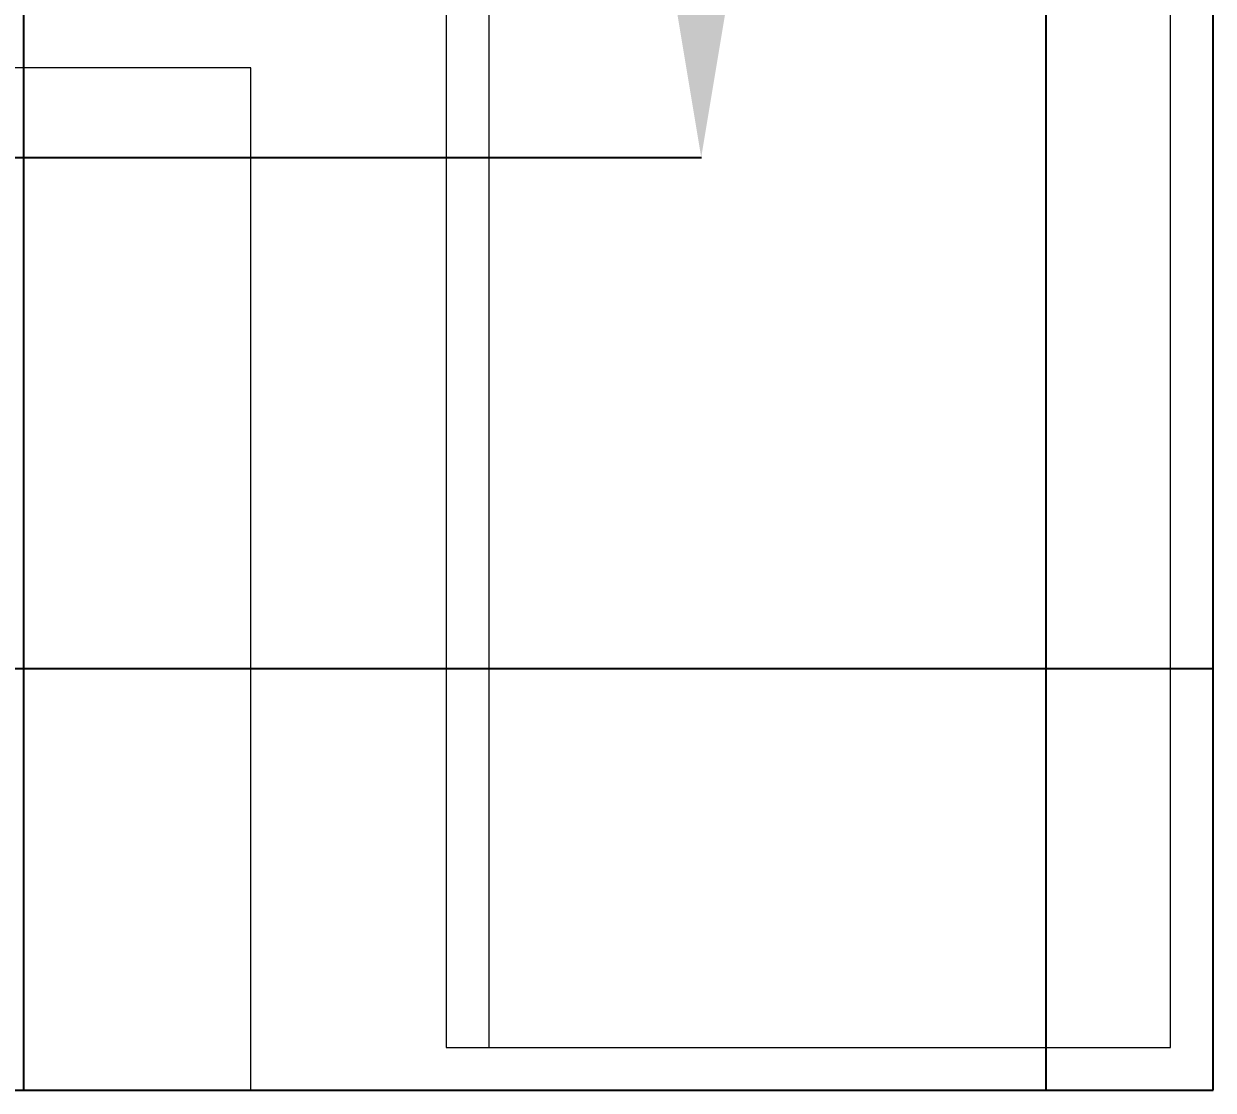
# Model space of a CAD drawing. Header units: inches. Extents: x -12418 to 57169, y -29325 to 19878.
# Drawn here: x 8400 to 9098, y -6247 to -5622 of the extents above; entities that cross this region are included whole.
import ezdxf

# ---------------------------------------------------------------- set-up
doc = ezdxf.new("R2010")
doc.units = ezdxf.units.IN
doc.header["$LTSCALE"] = 25
doc.header["$MEASUREMENT"] = 0
doc.header["$PDMODE"] = 3
doc.layers.get('0').update_dxf_attribs({"color": 8})
doc.layers.get('Defpoints').update_dxf_attribs({"color": 8})
doc.layers.add('00-Ground Floor$0$False Ceiling', color=251, linetype='Continuous')
for name, color, linetype, lineweight in [('00-Ground Floor$0$LOADING', 253, 'Continuous', 5), ('00-Ground Floor$0$NEW Wall', 166, 'Continuous', 5), ('00-Ground Floor$0$Walls', 251, 'Continuous', 5), ('E-DIM', 6, 'Continuous', 18)]:
    doc.layers.add(name, color=color, linetype=linetype, lineweight=lineweight)
doc.styles.get("Standard").update_dxf_attribs({"font": 'arial.ttf'})
doc.dimstyles.get("Standard").update_dxf_attribs({"dimtxt": 150, "dimasz": 150, "dimexe": 0.18, "dimexo": 0.0625, "dimgap": 1, "dimtad": 1, "dimdec": 0, "dimlfac": 0.1, "dimzin": 0, "dimdsep": 46, "dimtxsty": 'Standard', "dimcen": 0.09, "dimclrd": 256, "dimclrt": 7, "dimadec": 0, "dimazin": 0, "dimtfac": 1, "dimtdec": 0, "dimtofl": 0, "dimtmove": 0, "dimatfit": 3, "dimfxl": 1, "dimtolj": 1, "dimtzin": 0, "dimarcsym": 0})

# ---------------------------------------------------------------- blocks, each defined once
blk = doc.blocks.new('*X869')
at = {"color": 0}
for p, q in [((5, 3), (5, 3)), ((5, 3), (5, 3)), ((5, 3), (5, 3)), ((5, 3), (5, 3)), ((5, 3), (5, 3)), ((5, 3), (5, 3)), ((5, 3), (5, 3)), ((5, 3), (5, 3)), ((5, 3), (5, 3)), ((5, 3), (5, 3)), ((5, 3), (5, 3)), ((5, 3), (5, 3)), ((5, 3), (5, 3)), ((5, 3), (5, 3)), ((5, 3), (5, 3)), ((5, 3), (5, 3)), ((5, 3), (5, 3)), ((5, 3), (5, 3)), ((5, 3), (5, 3)), ((5, 3), (5, 3)), ((5, 3), (5, 3)), ((5, 3), (5, 3)), ((5, 3), (5, 3)), ((5, 3), (5, 3)), ((5, 3), (5, 3)), ((5, 3), (5, 3)), ((5, 3), (5, 3)), ((5, 3), (5, 3)), ((5, 3), (5, 3)), ((5, 3), (5, 3)), ((5, 3), (5, 3)), ((5, 3), (5, 3)), ((5, 3), (5, 3)), ((5, 3), (5, 3)), ((5, 3), (5, 3)), ((5, 3), (5, 3)), ((5, 3), (5, 3)), ((5, 3), (5, 3)), ((5, 3), (5, 3)), ((5, 3), (5, 3)), ((5, 3), (5, 3)), ((5, 3), (5, 3)), ((5, 3), (5, 3)), ((5, 3), (5, 3)), ((5, 3), (5, 3)), ((5, 3), (5, 3)), ((5, 3), (5, 3)), ((5, 3), (5, 3)), ((5, 3), (5, 3)), ((5, 3), (5, 3)), ((5, 3), (5, 3)), ((5, 3), (5, 3)), ((5, 3), (5, 3)), ((5, 3), (5, 3)), ((5, 3), (5, 3)), ((5, 3), (5, 3)), ((5, 3), (5, 3)), ((5, 3), (5, 3)), ((5, 3), (5, 3)), ((5, 3), (5, 3)), ((5, 3), (5, 3)), ((5, 3), (5, 3)), ((5, 3), (5, 3)), ((5, 3), (5, 3)), ((5, 3), (5, 3)), ((5, 3), (5, 3)), ((6, 3), (5, 3)), ((5, 3), (5, 3)), ((6, 3), (5, 3)), ((5, 3), (5, 3)), ((6, 3), (5, 3)), ((5, 3), (5, 3)), ((6, 3), (5, 3)), ((5, 3), (5, 3)), ((5, 3), (5, 3)), ((5, 3), (5, 3)), ((5, 3), (5, 3)), ((5, 3), (5, 3)), ((5, 3), (5, 3)), ((5, 3), (5, 3)), ((5, 3), (5, 3)), ((5, 3), (5, 3)), ((5, 3), (5, 3)), ((5, 3), (5, 3)), ((5, 3), (5, 3)), ((5, 3), (5, 3)), ((5, 3), (5, 3)), ((5, 3), (5, 3)), ((5, 3), (5, 3)), ((5, 3), (5, 3)), ((5, 3), (5, 3)), ((5, 3), (5, 3)), ((5, 3), (5, 3)), ((5, 3), (5, 3)), ((5, 3), (5, 3)), ((5, 3), (5, 3)), ((6, 3), (6, 3)), ((6, 3), (6, 3)), ((6, 3), (6, 3)), ((6, 3), (6, 3)), ((6, 3), (6, 3)), ((6, 3), (6, 3)), ((6, 3), (6, 3)), ((6, 3), (6, 3)), ((6, 3), (6, 3)), ((6, 3), (6, 3)), ((6, 3), (6, 3)), ((6, 3), (6, 3)), ((6, 3), (6, 3)), ((6, 3), (6, 3)), ((6, 3), (6, 3)), ((6, 3), (6, 3)), ((6, 3), (6, 3)), ((6, 3), (6, 3)), ((6, 3), (6, 3)), ((6, 3), (6, 3)), ((6, 3), (6, 3)), ((6, 3), (6, 3)), ((6, 3), (6, 3)), ((6, 3), (6, 3)), ((6, 3), (6, 3)), ((6, 3), (6, 3)), ((6, 3), (6, 3)), ((6, 3), (6, 3)), ((6, 3), (6, 3)), ((6, 3), (6, 3)), ((6, 3), (6, 3)), ((6, 3), (6, 3)), ((6, 3), (6, 3)), ((6, 3), (6, 3)), ((6, 3), (6, 3)), ((6, 3), (6, 3)), ((6, 3), (6, 3)), ((6, 3), (6, 3)), ((6, 3), (6, 3)), ((6, 3), (6, 3)), ((6, 3), (6, 3)), ((6, 3), (6, 3)), ((6, 3), (6, 3)), ((6, 3), (6, 3)), ((6, 3), (6, 3)), ((6, 3), (6, 3)), ((6, 3), (6, 3)), ((6, 3), (6, 3)), ((6, 3), (6, 3)), ((6, 3), (6, 3)), ((6, 3), (6, 3)), ((6, 3), (6, 3)), ((6, 3), (6, 3)), ((6, 3), (6, 3)), ((6, 3), (6, 3)), ((6, 3), (6, 3)), ((6, 3), (6, 3)), ((6, 3), (6, 3)), ((6, 3), (6, 3)), ((6, 3), (6, 3)), ((6, 3), (6, 3)), ((6, 3), (6, 3)), ((6, 3), (6, 3)), ((6, 3), (6, 3)), ((6, 3), (6, 3)), ((6, 3), (6, 3)), ((6, 3), (6, 3)), ((6, 3), (6, 3)), ((6, 3), (6, 3)), ((6, 3), (6, 3)), ((6, 3), (6, 3)), ((6, 3), (6, 3)), ((6, 3), (6, 3)), ((6, 3), (6, 3)), ((6, 3), (6, 3)), ((6, 3), (6, 3)), ((6, 3), (6, 3)), ((6, 3), (6, 3)), ((6, 3), (6, 3)), ((6, 3), (6, 3)), ((6, 3), (6, 3)), ((6, 3), (6, 3)), ((6, 3), (6, 3)), ((6, 3), (6, 3)), ((6, 3), (6, 3)), ((6, 3), (6, 3)), ((6, 3), (6, 3)), ((6, 3), (6, 3)), ((6, 3), (6, 3)), ((6, 3), (6, 3)), ((6, 3), (6, 3)), ((6, 3), (6, 3)), ((6, 3), (6, 3)), ((6, 3), (6, 3)), ((6, 3), (6, 3)), ((6, 3), (6, 3)), ((6, 3), (6, 3)), ((6, 3), (6, 3)), ((6, 3), (6, 3)), ((6, 3), (6, 3)), ((6, 3), (6, 3)), ((6, 3), (6, 3)), ((6, 3), (6, 3)), ((6, 3), (6, 3)), ((6, 3), (6, 3)), ((6, 3), (6, 3)), ((6, 3), (6, 3)), ((6, 3), (6, 3)), ((6, 3), (6, 3)), ((6, 3), (6, 3)), ((6, 3), (6, 3)), ((6, 3), (6, 3)), ((6, 3), (6, 3)), ((6, 3), (6, 3)), ((6, 3), (6, 3)), ((6, 3), (6, 3)), ((6, 3), (6, 3)), ((6, 3), (6, 3)), ((6, 3), (6, 3)), ((6, 3), (6, 3)), ((6, 3), (6, 3)), ((6, 3), (6, 3)), ((6, 3), (6, 3)), ((6, 3), (6, 3)), ((6, 3), (6, 3)), ((6, 3), (6, 3)), ((6, 3), (6, 3)), ((6, 3), (6, 3)), ((6, 3), (6, 3)), ((6, 3), (6, 3)), ((6, 3), (6, 3)), ((6, 3), (6, 3)), ((6, 3), (6, 3)), ((6, 3), (6, 3)), ((6, 3), (6, 3)), ((6, 3), (6, 3)), ((6, 3), (6, 3)), ((6, 3), (6, 3)), ((6, 3), (6, 3)), ((6, 3), (6, 3)), ((6, 3), (6, 3)), ((6, 3), (6, 3)), ((6, 3), (6, 3)), ((6, 3), (6, 3)), ((6, 3), (6, 3)), ((6, 3), (6, 3)), ((6, 3), (6, 3)), ((6, 3), (6, 3)), ((6, 3), (6, 3)), ((6, 3), (6, 3)), ((6, 3), (6, 3)), ((6, 3), (6, 3)), ((6, 3), (6, 3)), ((6, 3), (6, 3)), ((6, 3), (6, 3)), ((6, 3), (6, 3)), ((6, 3), (6, 3)), ((6, 3), (6, 3)), ((6, 3), (6, 3)), ((6, 3), (6, 3)), ((6, 3), (6, 3)), ((6, 3), (6, 3)), ((6, 3), (6, 3)), ((6, 3), (6, 3)), ((6, 3), (6, 3)), ((6, 3), (6, 3)), ((6, 3), (6, 3)), ((6, 3), (6, 3)), ((6, 3), (6, 3)), ((6, 3), (6, 3)), ((6, 3), (6, 3)), ((6, 3), (6, 3)), ((6, 3), (6, 3)), ((6, 3), (6, 3)), ((6, 3), (6, 3)), ((6, 3), (6, 3)), ((6, 3), (6, 3)), ((6, 3), (6, 3)), ((6, 3), (6, 3)), ((6, 3), (6, 3)), ((6, 3), (6, 3)), ((6, 3), (6, 3)), ((6, 3), (6, 3)), ((6, 3), (6, 3)), ((6, 3), (6, 3)), ((6, 3), (6, 3)), ((6, 3), (6, 3)), ((6, 3), (6, 3)), ((6, 3), (6, 3)), ((6, 3), (6, 3)), ((6, 3), (6, 3)), ((6, 3), (6, 3)), ((6, 3), (6, 3)), ((6, 3), (6, 3)), ((6, 3), (6, 3)), ((6, 3), (6, 3)), ((6, 3), (6, 3)), ((6, 3), (6, 3)), ((6, 3), (6, 3)), ((6, 3), (6, 3)), ((6, 3), (6, 3)), ((6, 3), (6, 3)), ((6, 3), (6, 3)), ((6, 3), (6, 3)), ((6, 3), (5, 3)), ((6, 3), (5, 3)), ((6, 3), (5, 3)), ((6, 3), (5, 3)), ((6, 3), (5, 3)), ((6, 3), (6, 3)), ((6, 3), (6, 3)), ((6, 3), (6, 3)), ((6, 3), (6, 3)), ((6, 3), (6, 3)), ((6, 3), (6, 3)), ((6, 3), (6, 3)), ((6, 3), (6, 3)), ((6, 3), (6, 3)), ((6, 3), (6, 3)), ((6, 3), (6, 3)), ((6, 3), (6, 3)), ((6, 3), (6, 3)), ((6, 3), (6, 3)), ((6, 3), (6, 3)), ((6, 3), (6, 3)), ((6, 3), (6, 3)), ((6, 3), (6, 3)), ((6, 3), (6, 3)), ((6, 3), (6, 3)), ((6, 3), (6, 3)), ((6, 3), (6, 3)), ((6, 3), (6, 3)), ((6, 3), (6, 3)), ((6, 3), (6, 3)), ((6, 3), (6, 3)), ((6, 3), (6, 3)), ((6, 3), (6, 3)), ((6, 3), (6, 3)), ((6, 3), (6, 3)), ((6, 3), (6, 3)), ((6, 3), (6, 3)), ((6, 3), (6, 3)), ((6, 3), (6, 3)), ((6, 3), (6, 3)), ((6, 3), (6, 3)), ((6, 3), (6, 3)), ((6, 3), (6, 3)), ((6, 3), (6, 3)), ((6, 3), (6, 3)), ((6, 3), (6, 3)), ((6, 3), (6, 3)), ((6, 3), (6, 3)), ((6, 3), (6, 3)), ((6, 3), (6, 3)), ((6, 3), (6, 3)), ((6, 3), (6, 3)), ((6, 3), (6, 3)), ((6, 3), (6, 3)), ((6, 3), (6, 3)), ((6, 3), (6, 3)), ((6, 3), (6, 3)), ((6, 3), (6, 3)), ((6, 3), (6, 3)), ((6, 3), (6, 3)), ((6, 3), (6, 3)), ((6, 3), (6, 3)), ((6, 3), (6, 3)), ((6, 3), (6, 3)), ((6, 3), (6, 3)), ((6, 3), (6, 3)), ((6, 3), (6, 3)), ((6, 3), (6, 3)), ((6, 3), (6, 3)), ((6, 3), (6, 3)), ((6, 3), (6, 3)), ((6, 3), (6, 3)), ((6, 3), (6, 3)), ((6, 3), (6, 3)), ((6, 3), (6, 3)), ((6, 3), (6, 3)), ((6, 3), (6, 3)), ((6, 3), (6, 3)), ((6, 3), (6, 3)), ((6, 3), (6, 3)), ((6, 3), (6, 3)), ((6, 3), (6, 3)), ((6, 3), (6, 3)), ((6, 3), (6, 3)), ((6, 3), (6, 3)), ((6, 3), (6, 3)), ((6, 3), (6, 3)), ((6, 3), (6, 3)), ((6, 3), (6, 3)), ((6, 3), (6, 3)), ((6, 3), (6, 3)), ((6, 3), (6, 3)), ((6, 3), (6, 3)), ((6, 3), (6, 3)), ((6, 3), (6, 3)), ((6, 3), (6, 3)), ((6, 3), (6, 3)), ((6, 3), (6, 3)), ((6, 3), (6, 3)), ((6, 3), (6, 3)), ((6, 3), (6, 3)), ((6, 3), (6, 3)), ((6, 3), (6, 3)), ((6, 3), (6, 3)), ((6, 3), (6, 3)), ((6, 3), (6, 3)), ((6, 3), (6, 3)), ((6, 3), (6, 3)), ((6, 3), (6, 3)), ((6, 3), (6, 3)), ((6, 3), (6, 3)), ((6, 3), (6, 3)), ((6, 3), (6, 3)), ((6, 3), (6, 3)), ((6, 3), (6, 3)), ((6, 3), (6, 3)), ((6, 3), (6, 3)), ((6, 3), (6, 3)), ((6, 3), (6, 3)), ((6, 3), (6, 3)), ((6, 3), (6, 3)), ((6, 3), (6, 3)), ((6, 3), (6, 3)), ((6, 3), (6, 3)), ((6, 3), (6, 3)), ((6, 3), (6, 3)), ((6, 3), (6, 3)), ((6, 3), (6, 3)), ((6, 3), (6, 3)), ((6, 3), (6, 3)), ((6, 3), (6, 3)), ((6, 3), (6, 3)), ((6, 3), (6, 3)), ((6, 3), (6, 3)), ((6, 3), (6, 3)), ((6, 3), (6, 3)), ((6, 3), (6, 3)), ((6, 3), (6, 3)), ((6, 3), (6, 3)), ((6, 3), (6, 3)), ((6, 3), (6, 3)), ((6, 3), (6, 3)), ((6, 3), (6, 3)), ((6, 3), (6, 3)), ((6, 3), (6, 3)), ((6, 3), (6, 3)), ((6, 3), (6, 3)), ((6, 3), (6, 3)), ((6, 3), (6, 3)), ((6, 3), (6, 3)), ((6, 3), (6, 3)), ((6, 3), (6, 3)), ((6, 3), (6, 3)), ((6, 3), (6, 3)), ((6, 3), (6, 3)), ((6, 3), (6, 3)), ((6, 3), (6, 3)), ((6, 3), (6, 3)), ((6, 3), (6, 3)), ((6, 3), (6, 3)), ((6, 3), (6, 3)), ((6, 3), (6, 3)), ((6, 3), (6, 3)), ((6, 3), (6, 3)), ((6, 3), (6, 3)), ((6, 3), (6, 3)), ((6, 3), (6, 3)), ((6, 3), (6, 3)), ((6, 3), (6, 3)), ((6, 3), (6, 3)), ((6, 3), (6, 3)), ((6, 3), (6, 3)), ((6, 3), (6, 3)), ((6, 3), (6, 3)), ((6, 3), (6, 3)), ((6, 3), (6, 3)), ((6, 3), (6, 3)), ((6, 3), (6, 3)), ((6, 3), (6, 3)), ((6, 3), (6, 3)), ((6, 3), (6, 3)), ((6, 3), (6, 3)), ((6, 3), (6, 3)), ((6, 3), (6, 3)), ((6, 3), (6, 3)), ((6, 3), (6, 3)), ((6, 3), (6, 3)), ((6, 3), (6, 3)), ((6, 3), (6, 3)), ((6, 3), (6, 3)), ((6, 3), (6, 3)), ((6, 3), (6, 3)), ((6, 3), (6, 3)), ((6, 3), (6, 3)), ((6, 3), (6, 3)), ((6, 3), (6, 3)), ((6, 3), (6, 3)), ((6, 3), (6, 3)), ((6, 3), (6, 3)), ((6, 3), (6, 3)), ((6, 3), (6, 3)), ((6, 3), (6, 3)), ((6, 3), (6, 3)), ((6, 3), (6, 3)), ((6, 3), (6, 3)), ((6, 3), (6, 3)), ((6, 3), (6, 3)), ((6, 3), (6, 3)), ((6, 3), (6, 3)), ((6, 3), (6, 3)), ((6, 3), (6, 3)), ((6, 3), (6, 3)), ((6, 3), (6, 3)), ((6, 3), (6, 3)), ((6, 3), (6, 3)), ((6, 3), (6, 3)), ((6, 3), (6, 3)), ((6, 3), (6, 3)), ((6, 3), (6, 3)), ((6, 3), (6, 3)), ((6, 3), (6, 3)), ((6, 3), (6, 3)), ((6, 3), (6, 3)), ((6, 3), (6, 3)), ((6, 3), (6, 3)), ((6, 3), (6, 3)), ((6, 3), (6, 3)), ((6, 3), (6, 3)), ((6, 3), (6, 3)), ((6, 3), (6, 3)), ((6, 3), (6, 3)), ((6, 3), (6, 3)), ((6, 3), (6, 3)), ((6, 3), (6, 3)), ((6, 3), (6, 3)), ((6, 3), (6, 3)), ((6, 3), (6, 3)), ((6, 3), (6, 3)), ((6, 3), (6, 3)), ((6, 3), (6, 3)), ((6, 3), (6, 3)), ((6, 3), (6, 3)), ((6, 3), (6, 3)), ((6, 3), (6, 3)), ((6, 3), (6, 3)), ((6, 3), (6, 3)), ((6, 3), (6, 3)), ((6, 3), (6, 3)), ((6, 3), (6, 3)), ((6, 3), (6, 3)), ((6, 3), (6, 3)), ((6, 3), (6, 3)), ((6, 3), (6, 3)), ((6, 3), (6, 3)), ((6, 3), (6, 3)), ((6, 3), (6, 3)), ((6, 3), (6, 3)), ((6, 3), (6, 3)), ((6, 3), (6, 3)), ((6, 3), (6, 3)), ((6, 3), (6, 3)), ((6, 3), (6, 3)), ((6, 3), (6, 3)), ((6, 3), (6, 3)), ((6, 3), (6, 3)), ((6, 3), (6, 3)), ((6, 3), (6, 3)), ((6, 3), (6, 3)), ((6, 3), (6, 3)), ((6, 3), (6, 3)), ((6, 3), (6, 3)), ((6, 3), (6, 3)), ((6, 3), (6, 3)), ((6, 3), (6, 3)), ((6, 3), (6, 3)), ((6, 3), (6, 3)), ((6, 3), (6, 3)), ((6, 3), (6, 3)), ((6, 3), (6, 3)), ((6, 3), (6, 3)), ((6, 3), (6, 3)), ((6, 3), (6, 3)), ((6, 3), (6, 3)), ((6, 3), (6, 3)), ((6, 3), (6, 3)), ((6, 3), (6, 3)), ((6, 3), (6, 3)), ((6, 3), (6, 3)), ((6, 3), (6, 3)), ((6, 3), (6, 3)), ((6, 3), (6, 3)), ((6, 3), (6, 3)), ((6, 3), (6, 3)), ((6, 3), (6, 3)), ((6, 3), (6, 3)), ((6, 3), (6, 3)), ((6, 3), (6, 3)), ((6, 3), (6, 3)), ((6, 3), (6, 3)), ((6, 3), (6, 3)), ((6, 3), (6, 3)), ((6, 3), (6, 3)), ((6, 3), (6, 3)), ((6, 3), (6, 3)), ((6, 3), (6, 3)), ((6, 3), (6, 3)), ((6, 3), (6, 3)), ((6, 3), (6, 3)), ((6, 3), (6, 3)), ((6, 3), (6, 3)), ((6, 3), (6, 3)), ((6, 3), (6, 3)), ((6, 3), (6, 3)), ((6, 3), (6, 3)), ((6, 3), (6, 3)), ((6, 3), (6, 3)), ((6, 3), (6, 3)), ((6, 3), (6, 3)), ((6, 3), (6, 3)), ((6, 3), (6, 3)), ((6, 3), (6, 3)), ((6, 3), (6, 3))]:
    blk.add_line(p, q, dxfattribs=at)
blk = doc.blocks.new('*X870')
at = {"color": 0}
for p, q in [((13, 1), (13, 1)), ((13, 1), (13, 1)), ((13, 1), (13, 1)), ((13, 1), (13, 1)), ((13, 1), (13, 1)), ((13, 1), (13, 1)), ((13, 1), (13, 1)), ((13, 1), (13, 1)), ((13, 1), (13, 1)), ((13, 1), (13, 1)), ((13, 1), (13, 1)), ((13, 1), (13, 1)), ((13, 1), (13, 1)), ((13, 1), (13, 1)), ((13, 1), (13, 1)), ((13, 1), (14, 1)), ((13, 1), (14, 1)), ((13, 1), (14, 1)), ((13, 1), (13, 1)), ((13, 1), (13, 1)), ((13, 1), (13, 1)), ((13, 1), (13, 1)), ((13, 1), (13, 1)), ((13, 1), (13, 1)), ((13, 1), (13, 1)), ((13, 1), (13, 1)), ((13, 1), (13, 1)), ((13, 1), (13, 1)), ((13, 1), (13, 1)), ((13, 1), (13, 1)), ((13, 1), (13, 1)), ((13, 1), (13, 1)), ((13, 1), (13, 1)), ((13, 1), (13, 1)), ((13, 1), (13, 1)), ((13, 1), (13, 1)), ((13, 1), (13, 1)), ((13, 1), (13, 1)), ((13, 1), (13, 1)), ((13, 1), (13, 1)), ((13, 1), (13, 1)), ((13, 1), (13, 1)), ((13, 1), (13, 1)), ((13, 1), (13, 1)), ((13, 1), (13, 1)), ((13, 1), (13, 1)), ((13, 1), (13, 1)), ((13, 1), (13, 1)), ((13, 1), (13, 1)), ((13, 1), (13, 1)), ((13, 1), (13, 1)), ((13, 1), (13, 1)), ((13, 1), (13, 1)), ((13, 1), (13, 1)), ((13, 1), (13, 1)), ((13, 1), (13, 1)), ((13, 1), (13, 1)), ((13, 1), (13, 1)), ((13, 1), (13, 1)), ((13, 1), (13, 1)), ((13, 1), (13, 1)), ((13, 1), (13, 1)), ((13, 1), (13, 1)), ((13, 1), (13, 1)), ((13, 1), (13, 1)), ((13, 1), (13, 1)), ((13, 1), (13, 1)), ((13, 1), (13, 1)), ((13, 1), (13, 1)), ((13, 1), (13, 1)), ((13, 1), (13, 1)), ((13, 1), (13, 1)), ((13, 1), (13, 1)), ((13, 1), (13, 1)), ((13, 1), (13, 1)), ((13, 1), (13, 1)), ((13, 1), (13, 1)), ((13, 1), (13, 1)), ((13, 1), (13, 1)), ((13, 1), (13, 1)), ((13, 1), (13, 1)), ((13, 1), (13, 1)), ((13, 1), (13, 1)), ((13, 1), (13, 1)), ((13, 1), (13, 1)), ((13, 1), (13, 1)), ((13, 1), (13, 1)), ((13, 1), (13, 1)), ((13, 1), (13, 1)), ((13, 1), (13, 1)), ((13, 1), (13, 1)), ((13, 1), (13, 1)), ((13, 1), (13, 1)), ((13, 1), (13, 1)), ((13, 1), (13, 1)), ((13, 1), (13, 1)), ((13, 1), (13, 1)), ((13, 1), (13, 1)), ((13, 1), (13, 1)), ((13, 1), (13, 1)), ((13, 1), (13, 1)), ((13, 1), (13, 1)), ((13, 1), (13, 1)), ((13, 1), (13, 1)), ((13, 1), (13, 1)), ((13, 1), (13, 1)), ((13, 1), (13, 1)), ((13, 1), (13, 1)), ((13, 1), (13, 1)), ((13, 1), (13, 1)), ((13, 1), (13, 1)), ((13, 1), (13, 1)), ((13, 1), (13, 1)), ((13, 1), (13, 1)), ((13, 1), (13, 1)), ((13, 1), (13, 1)), ((13, 1), (13, 1)), ((13, 1), (13, 1)), ((13, 1), (13, 1)), ((13, 1), (13, 1)), ((13, 1), (13, 1)), ((13, 1), (13, 1)), ((13, 1), (13, 1)), ((13, 1), (14, 1)), ((13, 0), (13, 0)), ((13, 0), (13, 0)), ((13, 0), (13, 0)), ((13, 0), (13, 0)), ((13, 0), (13, 0)), ((13, 0), (13, 0)), ((13, 0), (13, 0)), ((13, 0), (13, 0)), ((13, 0), (13, 0)), ((13, 0), (13, 0)), ((13, 0), (13, 0)), ((13, 0), (13, 0)), ((13, 0), (13, 0)), ((13, 0), (13, 0)), ((13, 0), (13, 0)), ((13, 0), (13, 0)), ((13, 0), (13, 0)), ((13, 0), (13, 0)), ((13, 0), (13, 0)), ((13, 0), (13, 0)), ((13, 0), (13, 0)), ((13, 0), (13, 0)), ((13, 0), (13, 0)), ((13, 0), (13, 0)), ((13, 0), (13, 0)), ((13, 0), (13, 0)), ((13, 0), (13, 0)), ((13, 0), (13, 0)), ((13, 0), (13, 0)), ((13, 0), (13, 0)), ((13, 0), (13, 0)), ((13, 0), (13, 0)), ((13, 0), (13, 0)), ((13, 0), (13, 0)), ((13, 0), (13, 0)), ((13, 0), (13, 0)), ((13, 0), (13, 0)), ((13, 0), (13, 0)), ((13, 0), (13, 0)), ((13, 0), (13, 0)), ((13, 0), (13, 0)), ((13, 0), (13, 0)), ((13, 0), (13, 0)), ((13, 0), (13, 0)), ((13, 0), (13, 0)), ((13, 0), (13, 0)), ((13, 0), (13, 0)), ((13, 0), (13, 0)), ((13, 0), (14, 0)), ((13, 0), (14, 0)), ((13, 0), (13, 0)), ((13, 0), (14, 0)), ((14, 1), (14, 1)), ((14, 1), (14, 1)), ((14, 1), (14, 1)), ((14, 1), (14, 1)), ((14, 1), (14, 1)), ((14, 1), (14, 1)), ((14, 1), (14, 1)), ((14, 1), (14, 1)), ((14, 1), (14, 1)), ((14, 1), (14, 1)), ((14, 1), (14, 1)), ((14, 1), (14, 1)), ((14, 1), (14, 1)), ((14, 1), (14, 1)), ((14, 1), (14, 1)), ((14, 1), (14, 1)), ((14, 1), (14, 1)), ((14, 1), (14, 1)), ((14, 1), (14, 1)), ((14, 1), (14, 1)), ((14, 1), (14, 1)), ((14, 1), (14, 1)), ((14, 1), (14, 1)), ((14, 1), (14, 1)), ((14, 1), (14, 1)), ((14, 1), (14, 1)), ((14, 1), (14, 1)), ((14, 1), (14, 1)), ((14, 1), (14, 1)), ((14, 1), (14, 1)), ((14, 1), (14, 1)), ((14, 1), (14, 1)), ((14, 1), (14, 1)), ((14, 1), (14, 1)), ((14, 1), (14, 1)), ((14, 1), (14, 1)), ((14, 1), (14, 1)), ((14, 1), (14, 1)), ((14, 1), (14, 1)), ((14, 1), (14, 1)), ((14, 1), (14, 1)), ((14, 1), (14, 1)), ((14, 1), (14, 1)), ((14, 1), (14, 1)), ((14, 1), (14, 1)), ((14, 1), (14, 1)), ((14, 1), (14, 1)), ((14, 1), (14, 1)), ((14, 1), (14, 1)), ((14, 1), (14, 1)), ((14, 1), (14, 1)), ((14, 1), (14, 1)), ((14, 1), (14, 1)), ((14, 1), (14, 1)), ((14, 1), (14, 1)), ((14, 1), (14, 1)), ((14, 1), (14, 1)), ((14, 1), (14, 1)), ((14, 1), (14, 1)), ((14, 1), (14, 1)), ((14, 1), (14, 1)), ((14, 1), (14, 1)), ((14, 1), (14, 1)), ((14, 1), (14, 1)), ((14, 1), (14, 1)), ((14, 1), (14, 1)), ((14, 1), (14, 1)), ((14, 1), (14, 1)), ((14, 1), (14, 1)), ((14, 1), (14, 1)), ((14, 1), (14, 1)), ((14, 1), (14, 1)), ((14, 1), (14, 1)), ((14, 1), (14, 1)), ((14, 1), (14, 1)), ((14, 1), (14, 1)), ((14, 1), (14, 1)), ((14, 1), (14, 1)), ((14, 1), (14, 1)), ((14, 1), (14, 1)), ((14, 1), (14, 1)), ((14, 1), (14, 1)), ((14, 1), (14, 1)), ((14, 1), (14, 1)), ((14, 1), (14, 1)), ((14, 1), (14, 1)), ((14, 1), (14, 1)), ((14, 1), (14, 1)), ((14, 1), (14, 1)), ((14, 1), (14, 1)), ((14, 1), (14, 1)), ((14, 1), (14, 1)), ((14, 1), (14, 1)), ((14, 1), (14, 1)), ((14, 0), (14, 0)), ((14, 0), (14, 0)), ((14, 0), (14, 0)), ((14, 0), (14, 0)), ((14, 0), (14, 0)), ((14, 0), (14, 0)), ((14, 0), (14, 0)), ((14, 0), (14, 0)), ((14, 0), (14, 0)), ((14, 0), (14, 0)), ((14, 0), (14, 0)), ((14, 0), (14, 0)), ((14, 0), (14, 0)), ((14, 0), (14, 0)), ((14, 0), (14, 0)), ((14, 0), (14, 0)), ((14, 0), (14, 0)), ((14, 0), (14, 0)), ((14, 0), (14, 0)), ((14, 0), (14, 0)), ((14, 0), (14, 0)), ((14, 0), (14, 0)), ((14, 0), (14, 0)), ((14, 0), (14, 0)), ((14, 0), (14, 0)), ((14, 0), (14, 0)), ((14, 0), (14, 0)), ((14, 0), (14, 0)), ((14, 0), (14, 0)), ((14, 0), (14, 0)), ((14, 0), (14, 0)), ((14, 0), (14, 0)), ((14, 0), (14, 0)), ((14, 0), (14, 0)), ((14, 0), (14, 0)), ((14, 0), (14, 0)), ((14, 0), (14, 0)), ((14, 0), (14, 0)), ((14, 0), (14, 0)), ((14, 0), (14, 0)), ((14, 0), (14, 0)), ((14, 0), (14, 0)), ((14, 0), (14, 0)), ((14, 0), (14, 0)), ((14, 0), (14, 0)), ((14, 0), (14, 0)), ((14, 0), (14, 0)), ((14, 0), (14, 0)), ((13, 0), (13, 0)), ((13, 0), (14, 0)), ((13, 0), (13, 0)), ((13, 0), (14, 0)), ((13, 0), (13, 0)), ((13, 0), (14, 0)), ((13, 0), (13, 0)), ((13, 0), (13, 0)), ((13, 0), (13, 0)), ((13, 0), (13, 0)), ((13, 0), (14, 0)), ((13, 0), (13, 0)), ((13, 0), (14, 0)), ((13, 0), (13, 0)), ((13, 0), (14, 0)), ((13, 0), (13, 0)), ((13, 0), (14, 0)), ((13, 0), (13, 0)), ((13, 0), (14, 0)), ((13, 0), (13, 0)), ((13, 0), (14, 0)), ((13, 0), (13, 0)), ((13, 0), (14, 0)), ((13, 0), (13, 0)), ((13, 0), (13, 0)), ((13, 0), (13, 0)), ((13, 0), (14, 0)), ((13, 0), (13, 0)), ((13, 0), (14, 0)), ((13, 0), (13, 0)), ((13, 0), (14, 0)), ((13, 0), (13, 0)), ((13, 0), (14, 0)), ((13, 0), (13, 0)), ((13, 0), (13, 0)), ((13, 0), (13, 0)), ((13, 0), (13, 0)), ((13, 0), (13, 0)), ((13, 0), (13, 0)), ((13, 0), (13, 0)), ((13, 0), (13, 0)), ((13, 0), (13, 0)), ((13, 0), (13, 0)), ((13, 0), (13, 0)), ((13, 0), (13, 0)), ((13, 0), (13, 0)), ((13, 0), (13, 0)), ((13, 0), (13, 0)), ((13, 0), (13, 0)), ((13, 0), (13, 0)), ((13, 0), (13, 0)), ((13, 0), (13, 0)), ((13, 0), (13, 0)), ((13, 0), (13, 0)), ((13, 0), (13, 0)), ((13, 0), (13, 0)), ((13, 0), (13, 0)), ((13, 0), (13, 0)), ((13, 0), (13, 0)), ((13, 0), (13, 0)), ((13, 0), (13, 0)), ((13, 0), (13, 0)), ((13, 0), (13, 0)), ((13, 0), (13, 0)), ((13, -1), (13, -1)), ((13, -1), (13, -1)), ((13, -1), (13, -1)), ((13, -1), (13, -1)), ((13, -1), (13, -1)), ((13, -1), (14, -1)), ((13, -1), (13, -1)), ((14, 0), (14, 0)), ((14, 0), (14, 0)), ((14, 0), (14, 0)), ((14, 0), (14, 0)), ((14, 0), (14, 0)), ((14, 0), (14, 0)), ((14, 0), (14, 0)), ((14, 0), (14, 0)), ((14, 0), (14, 0)), ((14, 0), (14, 0)), ((14, 0), (14, 0)), ((14, 0), (14, 0)), ((14, 0), (14, 0)), ((14, 0), (14, 0)), ((14, 0), (14, 0)), ((13, 0), (14, 0)), ((14, 0), (14, 0)), ((14, 0), (14, 0)), ((14, 0), (14, 0)), ((14, 0), (14, 0)), ((14, 0), (14, 0)), ((14, 0), (14, 0)), ((14, 0), (14, 0)), ((14, 0), (14, 0)), ((14, 0), (14, 0)), ((14, 0), (14, 0)), ((14, 0), (14, 0)), ((14, 0), (14, 0)), ((14, 0), (14, 0)), ((14, 0), (14, 0)), ((14, 0), (14, 0)), ((14, 0), (14, 0)), ((14, 0), (14, 0)), ((14, 0), (14, 0)), ((14, 0), (14, 0)), ((14, 0), (14, 0)), ((14, 0), (14, 0)), ((14, 0), (14, 0)), ((14, 0), (14, 0)), ((14, 0), (14, 0)), ((14, 0), (14, 0)), ((14, 0), (14, 0)), ((14, 0), (14, 0)), ((14, 0), (14, 0)), ((14, 0), (14, 0)), ((14, 0), (14, 0)), ((14, 0), (14, 0)), ((14, 0), (14, 0)), ((14, 0), (14, 0)), ((14, 0), (14, 0)), ((14, -1), (14, -1)), ((14, -1), (14, -1)), ((14, -1), (14, -1)), ((14, -1), (14, -1)), ((14, -1), (14, -1))]:
    blk.add_line(p, q, dxfattribs=at)
blk = doc.blocks.new('00-Ground Floor$0$GF21032-P')
for p, q in [((0.4, 0.425), (-0.4, 0.425)), ((0.4, 0), (0.4, 0.425)), ((-0.4, 0.025), (0.4, 0.025)), ((-0.4, 0), (0.4, 0))]:
    blk.add_line(p, q)
for points in [[(0.4, 0.425), (0.4, 0.425), (0.4, 0.425), (0.4, 0.425), (0.4, 0.425), (0.4, 0.425), (0.4, 0.425), (0.4, 0.425), (0.4, 0.425), (0.4, 0.425), (0.4, 0.425), (0.4, 0.425), (0.4, 0.425), (0.4, 0.425), (0.4, 0.425), (0.4, 0.425), (0.4, 0.425), (0.4, 0.425), (0.4, 0.425), (0.4, 0.425), (0.4, 0.425), (0.4, 0.425), (0.4, 0.425), (0.4, 0.425), (0.4, 0.425), (0.4, 0.425), (0.4, 0.425), (0.4, 0.425), (0.4, 0.425), (0.4, 0.425), (0.4, 0.425), (0.4, 0.425), (0.4, 0.425), (0.4, 0.425), (0.4, 0.425), (0.4, 0.425), (0.4, 0.425), (0.4, 0.425), (0.4, 0.425), (0.4, 0.425), (0.4, 0.425), (0.4, 0.425), (0.4, 0.425), (0.4, 0.425), (0.4, 0.425), (0.4, 0.425), (0.4, 0.425), (0.4, 0.425), (0.4, 0.425), (0.4, 0.425), (0.4, 0.425), (0.4, 0.425), (0.4, 0.425), (0.4, 0.425), (0.4, 0.425), (0.4, 0.425), (0.4, 0.425), (0.4, 0.425), (0.4, 0.425), (0.4, 0.425), (0.4, 0.425), (0.4, 0.425), (0.4, 0.425), (0.4, 0.425), (0.4, 0.425), (0.4, 0.425), (0.4, 0.425), (0.4, 0.425), (0.4, 0.425), (0.4, 0.425), (0.4, 0.425), (0.4, 0.425), (0.4, 0.425), (0.4, 0.425), (0.4, 0.425), (0.4, 0.425), (0.4, 0.425), (0.4, 0.425), (0.4, 0.425), (0.4, 0.425), (0.4, 0.425), (0.4, 0.425), (0.4, 0.425), (0.4, 0.425), (0.4, 0.425), (0.4, 0.425), (0.4, 0.425), (0.4, 0.425), (0.4, 0.425), (0.4, 0.425), (0.4, 0.425), (0.4, 0.425), (0.4, 0.425), (0.4, 0.425), (0.4, 0.425), (0.4, 0.425), (0.4, 0.425), (0.4, 0.425), (0.4, 0.425), (0.4, 0.425), (0.4, 0.425), (0.4, 0.425), (0.4, 0.425), (0.4, 0.425), (0.4, 0.425), (0.4, 0.425), (0.4, 0.425), (0.4, 0.425), (0.4, 0.425), (0.4, 0.425), (0.4, 0.425), (0.4, 0.425), (0.4, 0.425), (0.4, 0.425), (0.4, 0.425), (0.4, 0.425), (0.4, 0.425), (0.4, 0.425), (0.4, 0.425), (0.4, 0.425), (0.4, 0.425), (0.4, 0.425), (0.4, 0.425), (0.4, 0.425), (0.4, 0.425), (0.4, 0.425), (0.4, 0.425), (0.4, 0.425), (0.4, 0.425), (0.4, 0.425), (0.4, 0.425), (0.4, 0.425), (0.4, 0.425), (0.4, 0.425), (0.4, 0.425), (0.4, 0.425), (0.4, 0.425), (0.4, 0.425), (0.4, 0.425), (0.4, 0.425), (0.4, 0.425), (0.4, 0.425), (0.4, 0.425), (0.4, 0.425), (0.4, 0.425), (0.4, 0.425), (0.4, 0.425), (0.4, 0.425), (0.4, 0.425), (0.4, 0.425), (0.4, 0.425), (0.4, 0.425), (0.4, 0.425), (0.4, 0.425), (0.4, 0.425), (0.4, 0.425), (0.4, 0.425), (0.4, 0.425), (0.4, 0.425), (0.4, 0.425), (0.4, 0.425), (0.4, 0.425), (0.4, 0.425), (0.4, 0.425), (0.4, 0.425), (0.4, 0.425), (0.4, 0.425), (0.4, 0.425), (0.4, 0.425), (0.4, 0.425), (0.4, 0.425), (0.4, 0.425), (0.4, 0.425), (0.4, 0.425), (0.4, 0.425), (0.4, 0.425), (0.4, 0.425), (0.4, 0.425), (0.4, 0.425), (0.4, 0.425), (0.4, 0.425), (0.4, 0.425), (0.4, 0.425), (0.4, 0.425), (0.4, 0.425), (0.4, 0.425), (0.4, 0.425), (0.4, 0.425), (0.4, 0.425), (0.4, 0.425), (0.4, 0.425), (0.4, 0.425), (0.4, 0.425), (0.4, 0.425), (0.4, 0.425), (0.4, 0.425), (0.4, 0.425), (0.4, 0.425), (0.4, 0.425), (0.4, 0.425), (0.4, 0.425), (0.4, 0.425), (0.4, 0.425), (0.4, 0.425), (0.4, 0.425), (0.4, 0.425), (0.4, 0.425), (0.4, 0.425), (0.4, 0.425), (0.4, 0.425), (0.4, 0.425), (0.4, 0.425), (0.4, 0.425), (0.4, 0.425), (0.4, 0.425), (0.4, 0.425), (0.4, 0.425), (0.4, 0.425), (0.4, 0.425)], [(0.4, 0.425), (0.4, 0.425), (0.4, 0.425), (0.4, 0.425), (0.4, 0.425), (0.4, 0.425), (0.4, 0.425), (0.4, 0.425), (0.4, 0.425), (0.4, 0.425), (0.4, 0.425), (0.4, 0.425), (0.4, 0.425), (0.4, 0.425), (0.4, 0.425), (0.4, 0.425), (0.4, 0.425), (0.4, 0.425), (0.4, 0.425), (0.4, 0.425), (0.4, 0.425), (0.4, 0.425), (0.4, 0.425), (0.4, 0.425), (0.4, 0.425), (0.4, 0.425), (0.4, 0.425), (0.4, 0.425), (0.4, 0.425), (0.4, 0.425), (0.4, 0.425), (0.4, 0.425), (0.4, 0.425), (0.4, 0.425), (0.4, 0.425), (0.4, 0.425), (0.4, 0.425), (0.4, 0.425), (0.4, 0.425), (0.4, 0.425), (0.4, 0.425), (0.4, 0.425), (0.4, 0.425), (0.4, 0.425), (0.4, 0.425), (0.4, 0.425), (0.4, 0.425), (0.4, 0.425), (0.4, 0.425), (0.4, 0.425), (0.4, 0.425), (0.4, 0.425), (0.4, 0.425), (0.4, 0.425), (0.4, 0.425), (0.4, 0.425), (0.4, 0.425), (0.4, 0.425), (0.4, 0.425), (0.4, 0.425), (0.4, 0.425), (0.4, 0.425), (0.4, 0.425), (0.4, 0.425), (0.4, 0.425), (0.4, 0.425), (0.4, 0.425), (0.4, 0.425), (0.4, 0.425), (0.4, 0.425), (0.4, 0.425), (0.4, 0.425), (0.4, 0.425), (0.4, 0.425), (0.4, 0.425), (0.4, 0.425), (0.4, 0.425), (0.4, 0.425), (0.4, 0.425), (0.4, 0.425), (0.4, 0.425), (0.4, 0.425), (0.4, 0.425), (0.4, 0.425), (0.4, 0.425), (0.4, 0.425), (0.4, 0.425), (0.4, 0.425), (0.4, 0.425), (0.4, 0.425), (0.4, 0.425), (0.4, 0.425), (0.4, 0.425), (0.4, 0.425), (0.4, 0.425), (0.4, 0.425), (0.4, 0.425), (0.4, 0.425), (0.4, 0.425), (0.4, 0.425), (0.4, 0.425), (0.4, 0.425), (0.4, 0.425), (0.4, 0.425), (0.4, 0.425), (0.4, 0.425), (0.4, 0.425), (0.4, 0.425), (0.4, 0.425), (0.4, 0.425), (0.4, 0.425), (0.4, 0.425), (0.4, 0.425), (0.4, 0.425), (0.4, 0.425), (0.4, 0.425), (0.4, 0.425), (0.4, 0.425), (0.4, 0.425), (0.4, 0.425), (0.4, 0.425), (0.4, 0.425), (0.4, 0.425), (0.4, 0.425), (0.4, 0.425), (0.4, 0.425), (0.4, 0.425), (0.4, 0.425), (0.4, 0.425), (0.4, 0.425), (0.4, 0.425), (0.4, 0.425), (0.4, 0.425), (0.4, 0.425), (0.4, 0.425), (0.4, 0.425), (0.4, 0.425), (0.4, 0.425), (0.4, 0.425), (0.4, 0.425), (0.4, 0.425), (0.4, 0.425), (0.4, 0.425), (0.4, 0.425), (0.4, 0.425), (0.4, 0.425), (0.4, 0.425), (0.4, 0.425), (0.4, 0.425), (0.4, 0.425), (0.4, 0.425), (0.4, 0.425), (0.4, 0.425), (0.4, 0.425), (0.4, 0.425), (0.4, 0.425), (0.4, 0.425), (0.4, 0.425), (0.4, 0.425), (0.4, 0.425), (0.4, 0.425), (0.4, 0.425), (0.4, 0.425), (0.4, 0.425), (0.4, 0.425), (0.4, 0.425), (0.4, 0.425), (0.4, 0.425), (0.4, 0.425), (0.4, 0.425), (0.4, 0.425), (0.4, 0.425), (0.4, 0.425), (0.4, 0.425), (0.4, 0.425), (0.4, 0.425), (0.4, 0.425), (0.4, 0.425), (0.4, 0.425), (0.4, 0.425), (0.4, 0.425), (0.4, 0.425), (0.4, 0.425), (0.4, 0.425), (0.4, 0.425), (0.4, 0.425), (0.4, 0.425), (0.4, 0.425), (0.4, 0.425), (0.4, 0.425), (0.4, 0.425), (0.4, 0.425), (0.4, 0.425), (0.4, 0.425), (0.4, 0.425), (0.4, 0.425), (0.4, 0.425), (0.4, 0.425), (0.4, 0.425), (0.4, 0.425), (0.4, 0.425), (0.4, 0.425), (0.4, 0.425), (0.4, 0.425), (0.4, 0.425), (0.4, 0.425), (0.4, 0.425), (0.4, 0.425), (0.4, 0.425), (0.4, 0.425), (0.4, 0.425), (0.4, 0.425), (0.4, 0.425), (0.4, 0.425)], [(0.4, 0.425), (0.4, 0.425), (0.4, 0.425), (0.4, 0.425), (0.4, 0.425), (0.4, 0.425), (0.4, 0.425), (0.4, 0.425), (0.4, 0.425), (0.4, 0.425), (0.4, 0.425), (0.4, 0.425), (0.4, 0.425), (0.4, 0.425), (0.4, 0.425), (0.4, 0.425), (0.4, 0.425), (0.4, 0.425), (0.4, 0.425), (0.4, 0.425), (0.4, 0.425), (0.4, 0.425), (0.4, 0.425), (0.4, 0.425), (0.4, 0.425), (0.4, 0.425), (0.4, 0.425), (0.4, 0.425), (0.4, 0.425), (0.4, 0.425), (0.4, 0.425), (0.4, 0.425), (0.4, 0.425), (0.4, 0.425), (0.4, 0.425), (0.4, 0.425), (0.4, 0.425), (0.4, 0.425), (0.4, 0.425), (0.4, 0.425), (0.4, 0.425), (0.4, 0.425), (0.4, 0.425), (0.4, 0.425), (0.4, 0.425), (0.4, 0.425), (0.4, 0.425), (0.4, 0.425), (0.4, 0.425), (0.4, 0.425), (0.4, 0.425), (0.4, 0.425), (0.4, 0.425), (0.4, 0.425), (0.4, 0.425), (0.4, 0.425), (0.4, 0.425), (0.4, 0.425), (0.4, 0.425), (0.4, 0.425), (0.4, 0.425), (0.4, 0.425), (0.4, 0.425), (0.4, 0.425), (0.4, 0.425), (0.4, 0.425), (0.4, 0.425), (0.4, 0.425), (0.4, 0.425), (0.4, 0.425), (0.4, 0.425), (0.4, 0.425), (0.4, 0.425), (0.4, 0.425), (0.4, 0.425), (0.4, 0.425), (0.4, 0.425), (0.4, 0.425), (0.4, 0.425), (0.4, 0.425), (0.4, 0.425), (0.4, 0.425), (0.4, 0.425), (0.4, 0.425), (0.4, 0.425), (0.4, 0.425), (0.4, 0.425), (0.4, 0.425), (0.4, 0.425), (0.4, 0.425), (0.4, 0.425), (0.4, 0.425), (0.4, 0.425), (0.4, 0.425), (0.4, 0.425), (0.4, 0.425), (0.4, 0.425), (0.4, 0.425), (0.4, 0.425), (0.4, 0.425), (0.4, 0.425), (0.4, 0.425), (0.4, 0.425), (0.4, 0.425), (0.4, 0.425), (0.4, 0.425), (0.4, 0.425), (0.4, 0.425), (0.4, 0.425), (0.4, 0.425), (0.4, 0.425), (0.4, 0.425), (0.4, 0.425), (0.4, 0.425), (0.4, 0.425), (0.4, 0.425), (0.4, 0.425), (0.4, 0.425), (0.4, 0.425), (0.4, 0.425), (0.4, 0.425), (0.4, 0.425), (0.4, 0.425), (0.4, 0.425), (0.4, 0.425), (0.4, 0.425), (0.4, 0.425), (0.4, 0.425), (0.4, 0.425), (0.4, 0.425), (0.4, 0.425), (0.4, 0.425), (0.4, 0.425), (0.4, 0.425), (0.4, 0.425), (0.4, 0.425), (0.4, 0.425), (0.4, 0.425), (0.4, 0.425), (0.4, 0.425), (0.4, 0.425), (0.4, 0.425), (0.4, 0.425), (0.4, 0.425), (0.4, 0.425), (0.4, 0.425), (0.4, 0.425), (0.4, 0.425), (0.4, 0.425), (0.4, 0.425), (0.4, 0.425), (0.4, 0.425), (0.4, 0.425), (0.4, 0.425), (0.4, 0.425), (0.4, 0.425), (0.4, 0.425), (0.4, 0.425), (0.4, 0.425), (0.4, 0.425), (0.4, 0.425), (0.4, 0.425), (0.4, 0.425), (0.4, 0.425), (0.4, 0.425), (0.4, 0.425), (0.4, 0.425), (0.4, 0.425), (0.4, 0.425), (0.4, 0.425), (0.4, 0.425), (0.4, 0.425), (0.4, 0.425), (0.4, 0.425), (0.4, 0.425), (0.4, 0.425), (0.4, 0.425), (0.4, 0.425), (0.4, 0.425), (0.4, 0.425), (0.4, 0.425), (0.4, 0.425), (0.4, 0.425), (0.4, 0.425), (0.4, 0.425), (0.4, 0.425), (0.4, 0.425), (0.4, 0.425), (0.4, 0.425), (0.4, 0.425), (0.4, 0.425), (0.4, 0.425), (0.4, 0.425), (0.4, 0.425), (0.4, 0.425), (0.4, 0.425), (0.4, 0.425), (0.4, 0.425), (0.4, 0.425), (0.4, 0.425), (0.4, 0.425), (0.4, 0.425), (0.4, 0.425), (0.4, 0.425), (0.4, 0.425), (0.4, 0.425), (0.4, 0.425), (0.4, 0.425), (0.4, 0.425), (0.4, 0.425), (0.4, 0.425), (0.4, 0.425), (0.4, 0.425), (0.4, 0.425), (0.4, 0.425), (0.4, 0.425), (0.4, 0.425), (0.4, 0.425), (0.4, 0.425), (0.4, 0.425), (0.4, 0.425), (0.4, 0.425), (0.4, 0.425), (0.4, 0.425), (0.4, 0.425), (0.4, 0.425), (0.4, 0.425), (0.4, 0.425), (0.4, 0.425), (0.4, 0.425), (0.4, 0.425), (0.4, 0.425), (0.4, 0.425), (0.4, 0.425), (0.4, 0.425), (0.4, 0.425), (0.4, 0.425), (0.4, 0.425), (0.4, 0.425), (0.4, 0.425), (0.4, 0.425), (0.4, 0.425), (0.4, 0.425), (0.4, 0.425), (0.4, 0.425), (0.4, 0.425), (0.4, 0.425), (0.4, 0.425), (0.4, 0.425), (0.4, 0.425), (0.4, 0.425), (0.4, 0.425), (0.4, 0.425), (0.4, 0.425), (0.4, 0.425), (0.4, 0.425), (0.4, 0.425), (0.4, 0.425), (0.4, 0.425), (0.4, 0.425), (0.4, 0.425), (0.4, 0.425), (0.4, 0.425), (0.4, 0.425), (0.4, 0.425), (0.4, 0.425), (0.4, 0.425), (0.4, 0.425), (0.4, 0.425), (0.4, 0.425), (0.4, 0.425), (0.4, 0.425), (0.4, 0.425), (0.4, 0.425), (0.4, 0.425), (0.4, 0.425), (0.4, 0.425)]]:
    blk.add_lwpolyline(points, close=True)
at = {"layer": '00-Ground Floor$0$NEW Wall', "color": 8, "linetype": 'Continuous'}
for points in [[(0.4, 0.425), (0.4, 0.425), (0.4, 0.425), (0.4, 0.425), (0.4, 0.425), (0.4, 0.425), (0.4, 0.425), (0.4, 0.425), (0.4, 0.425)], [(0.4, 0.425), (0.4, 0.425), (0.4, 0.425), (0.4, 0.425), (0.4, 0.425), (0.4, 0.425), (0.4, 0.425), (0.4, 0.425), (0.4, 0.425), (0.4, 0.425)], [(0.4, 0.425), (0.4, 0.425), (0.4, 0.425), (0.4, 0.425), (0.4, 0.425), (0.4, 0.425), (0.4, 0.425), (0.4, 0.425), (0.4, 0.425), (0.4, 0.425), (0.4, 0.425), (0.4, 0.425), (0.4, 0.425), (0.4, 0.425), (0.4, 0.425), (0.4, 0.425), (0.4, 0.425), (0.4, 0.425)], [(0.4, 0.425), (0.4, 0.425), (0.4, 0.425), (0.4, 0.425), (0.4, 0.425), (0.4, 0.425), (0.4, 0.425)], [(0.4, 0.425), (0.4, 0.425), (0.4, 0.425), (0.4, 0.425), (0.4, 0.425), (0.4, 0.425), (0.4, 0.425), (0.4, 0.425)], [(0.4, 0.425), (0.4, 0.425), (0.4, 0.425), (0.4, 0.425), (0.4, 0.425), (0.4, 0.425), (0.4, 0.425), (0.4, 0.425), (0.4, 0.425), (0.4, 0.425), (0.4, 0.425), (0.4, 0.425)], [(0.4, 0.425), (0.4, 0.425), (0.4, 0.425), (0.4, 0.425), (0.4, 0.425), (0.4, 0.425), (0.4, 0.425), (0.4, 0.425), (0.4, 0.425), (0.4, 0.425)], [(0.4, 0.425), (0.4, 0.425), (0.4, 0.425), (0.4, 0.425), (0.4, 0.425), (0.4, 0.425), (0.4, 0.425), (0.4, 0.425), (0.4, 0.425), (0.4, 0.425), (0.4, 0.425), (0.4, 0.425), (0.4, 0.425), (0.4, 0.425), (0.4, 0.425)], [(0.4, 0.425), (0.4, 0.425), (0.4, 0.425), (0.4, 0.425), (0.4, 0.425), (0.4, 0.425), (0.4, 0.425), (0.4, 0.425), (0.4, 0.425), (0.4, 0.425)], [(0.4, 0.425), (0.4, 0.425), (0.4, 0.425), (0.4, 0.425), (0.4, 0.425), (0.4, 0.425), (0.4, 0.425), (0.4, 0.425), (0.4, 0.425), (0.4, 0.425)], [(0.4, 0.425), (0.4, 0.425), (0.4, 0.425), (0.4, 0.425), (0.4, 0.425), (0.4, 0.425), (0.4, 0.425), (0.4, 0.425), (0.4, 0.425), (0.4, 0.425), (0.4, 0.425), (0.4, 0.425), (0.4, 0.425), (0.4, 0.425), (0.4, 0.425), (0.4, 0.425), (0.4, 0.425), (0.4, 0.425), (0.4, 0.425), (0.4, 0.425), (0.4, 0.425), (0.4, 0.425), (0.4, 0.425), (0.4, 0.425), (0.4, 0.425), (0.4, 0.425), (0.4, 0.425), (0.4, 0.425), (0.4, 0.425), (0.4, 0.425), (0.4, 0.425), (0.4, 0.425), (0.4, 0.425), (0.4, 0.425), (0.4, 0.425), (0.4, 0.425), (0.4, 0.425), (0.4, 0.425), (0.4, 0.425), (0.4, 0.425), (0.4, 0.425), (0.4, 0.425), (0.4, 0.425), (0.4, 0.425), (0.4, 0.425), (0.4, 0.425), (0.4, 0.425), (0.4, 0.425), (0.4, 0.425), (0.4, 0.425), (0.4, 0.425), (0.4, 0.425), (0.4, 0.425), (0.4, 0.425), (0.4, 0.425), (0.4, 0.425), (0.4, 0.425), (0.4, 0.425), (0.4, 0.425), (0.4, 0.425), (0.4, 0.425), (0.4, 0.425), (0.4, 0.425), (0.4, 0.425), (0.4, 0.425), (0.4, 0.425), (0.4, 0.425), (0.4, 0.425), (0.4, 0.425), (0.4, 0.425), (0.4, 0.425), (0.4, 0.425), (0.4, 0.425), (0.4, 0.425), (0.4, 0.425), (0.4, 0.425), (0.4, 0.425), (0.4, 0.425), (0.4, 0.425), (0.4, 0.425), (0.4, 0.425), (0.4, 0.425), (0.4, 0.425), (0.4, 0.425), (0.4, 0.425), (0.4, 0.425), (0.4, 0.425), (0.4, 0.425), (0.4, 0.425), (0.4, 0.425), (0.4, 0.425), (0.4, 0.425), (0.4, 0.425), (0.4, 0.425), (0.4, 0.425), (0.4, 0.425), (0.4, 0.425), (0.4, 0.425), (0.4, 0.425), (0.4, 0.425), (0.4, 0.425), (0.4, 0.425), (0.4, 0.425), (0.4, 0.425), (0.4, 0.425), (0.4, 0.425), (0.4, 0.425), (0.4, 0.425), (0.4, 0.425), (0.4, 0.425), (0.4, 0.425)], [(0.4, 0.425), (0.4, 0.425), (0.4, 0.425), (0.4, 0.425), (0.4, 0.425), (0.4, 0.425), (0.4, 0.425)], [(0.4, 0.425), (0.4, 0.425), (0.4, 0.425), (0.4, 0.425), (0.4, 0.425), (0.4, 0.425), (0.4, 0.425), (0.4, 0.425), (0.4, 0.425), (0.4, 0.425), (0.4, 0.425), (0.4, 0.425), (0.4, 0.425), (0.4, 0.425), (0.4, 0.425), (0.4, 0.425), (0.4, 0.425), (0.4, 0.425), (0.4, 0.425), (0.4, 0.425), (0.4, 0.425), (0.4, 0.425), (0.4, 0.425), (0.4, 0.425), (0.4, 0.425), (0.4, 0.425), (0.4, 0.425), (0.4, 0.425), (0.4, 0.425), (0.4, 0.425), (0.4, 0.425), (0.4, 0.425), (0.4, 0.425), (0.4, 0.425), (0.4, 0.425), (0.4, 0.425), (0.4, 0.425), (0.4, 0.425), (0.4, 0.425), (0.4, 0.425), (0.4, 0.425), (0.4, 0.425), (0.4, 0.425), (0.4, 0.425), (0.4, 0.425), (0.4, 0.425), (0.4, 0.425), (0.4, 0.425), (0.4, 0.425), (0.4, 0.425), (0.4, 0.425), (0.4, 0.425), (0.4, 0.425), (0.4, 0.425), (0.4, 0.425), (0.4, 0.425), (0.4, 0.425), (0.4, 0.425), (0.4, 0.425), (0.4, 0.425), (0.4, 0.425), (0.4, 0.425), (0.4, 0.425), (0.4, 0.425), (0.4, 0.425), (0.4, 0.425), (0.4, 0.425), (0.4, 0.425), (0.4, 0.425), (0.4, 0.425), (0.4, 0.425), (0.4, 0.425), (0.4, 0.425), (0.4, 0.425), (0.4, 0.425), (0.4, 0.425), (0.4, 0.425), (0.4, 0.425), (0.4, 0.425), (0.4, 0.425), (0.4, 0.425), (0.4, 0.425), (0.4, 0.425), (0.4, 0.425), (0.4, 0.425), (0.4, 0.425), (0.4, 0.425), (0.4, 0.425), (0.4, 0.425)], [(0.4, 0.425), (0.4, 0.425), (0.4, 0.425), (0.4, 0.425), (0.4, 0.425), (0.4, 0.425), (0.4, 0.425), (0.4, 0.425), (0.4, 0.425), (0.4, 0.425), (0.4, 0.425), (0.4, 0.425), (0.4, 0.425), (0.4, 0.425), (0.4, 0.425), (0.4, 0.425), (0.4, 0.425)]]:
    blk.add_lwpolyline(points, dxfattribs=at)
at = {"layer": '00-Ground Floor$0$NEW Wall', "color": 7, "linetype": 'Continuous'}
blk.add_lwpolyline([(0.4, 0.425), (0.4, 0.425), (0.4, 0.425), (0.4, 0.425), (0.4, 0.425), (0.4, 0.425), (0.4, 0.425), (0.4, 0.425), (0.4, 0.425), (0.4, 0.425), (0.4, 0.425), (0.4, 0.425), (0.4, 0.425), (0.4, 0.425), (0.4, 0.425), (0.4, 0.425), (0.4, 0.425), (0.4, 0.425), (0.4, 0.425), (0.4, 0.425), (0.4, 0.425), (0.4, 0.425), (0.4, 0.425), (0.4, 0.425), (0.4, 0.425), (0.4, 0.425), (0.4, 0.425), (0.4, 0.425), (0.4, 0.425), (0.4, 0.425), (0.4, 0.425), (0.4, 0.425), (0.4, 0.425), (0.4, 0.425), (0.4, 0.425), (0.4, 0.425), (0.4, 0.425), (0.4, 0.425), (0.4, 0.425), (0.4, 0.425), (0.4, 0.425), (0.4, 0.425), (0.4, 0.425), (0.4, 0.425), (0.4, 0.425), (0.4, 0.425), (0.4, 0.425), (0.4, 0.425), (0.4, 0.425), (0.4, 0.425), (0.4, 0.425), (0.4, 0.425), (0.4, 0.425), (0.4, 0.425)], dxfattribs=at)
at = {"color": 1, "xscale": 8.593750000000002e-11, "yscale": 8.593750000000002e-11, "zscale": 8.593750000000002e-11}
blk.add_blockref('*X869', (0.4, 0.425), dxfattribs=at)
at = {"color": 8, "xscale": 5.500000000000001e-11, "yscale": 5.500000000000001e-11, "zscale": 5.500000000000001e-11}
blk.add_blockref('*X870', (0.4, 0.425), dxfattribs=at)
blk = doc.blocks.new('00-Ground Floor$0$A$Ce9e1c4c3')
at = {"layer": '00-Ground Floor$0$False Ceiling', "color": 254, "linetype": 'Continuous'}
for p, q in [((-91600, -6247.43), (-91600, -4854.6)), ((-91000, -6247.43), (-91000, -4854.6)), ((-94542.07, -6000), (-90902.07, -6000))]:
    blk.add_line(p, q, dxfattribs=at)
at = {"layer": '00-Ground Floor$0$False Ceiling', "color": 254}
for p, q in [((-90902.07, -6247.43, 0), (-90902.07, -4854.6, 0)), ((-94542.07, -6247.43, 0), (-90902.07, -6247.43, 0))]:
    blk.add_line(p, q, dxfattribs=at)
blk = doc.blocks.new('00-Ground Floor')
at = {"layer": '00-Ground Floor$0$LOADING', "elevation": 0}
blk.add_lwpolyline([(7433.15, -5647.43), (7433.15, -6247.43), (8533.15, -6247.43), (8533.15, -5647.43)], close=True, dxfattribs=at)
at = {"layer": '00-Ground Floor$0$Walls'}
for p, q in [((9097.93, -6247.43, 0), (9097.93, -4847.43, 0)), ((5457.93, -6247.43, 0), (9097.93, -6247.43, 0))]:
    blk.add_line(p, q, dxfattribs=at)
at = {"layer": '00-Ground Floor$0$False Ceiling', "color": 254}
blk.add_blockref('00-Ground Floor$0$A$Ce9e1c4c3', (100000, 0), dxfattribs=at)
at = {"layer": '00-Ground Floor$0$LOADING', "xscale": 1000, "yscale": 1000, "zscale": 1000, "rotation": 270.0000000001745}
blk.add_blockref('00-Ground Floor$0$GF21032-P', (8647.93, -5822.43, 0), dxfattribs=at)
blk = doc.blocks.new('*D389')
at = {"layer": 'Defpoints', "color": 0, "transparency": 16777216}
for p in [(8097.93, -4847.43, 0), (8797.5, -4847.43), (8100, -5700)]:
    blk.add_point(p, dxfattribs=at)
at = {"layer": 'E-DIM', "color": 0, "lineweight": -2, "transparency": 16777216}
for p, q in [((8097.99, -4847.43), (8797.68, -4847.43)), ((8100.06, -5700), (8797.68, -5700))]:
    blk.add_line(p, q, dxfattribs=at)
at = {"layer": 'E-DIM', "lineweight": -2, "transparency": 16777216}
blk.add_line((8797.5, -5550), (8797.5, -4997.43), dxfattribs=at)
at = {"layer": 'E-DIM', "transparency": 16777216}
for points in [[(8772.5, -4997.43), (8822.5, -4997.43), (8797.5, -4847.43)], [(8772.5, -5550), (8822.5, -5550), (8797.5, -5700)]]:
    blk.add_solid(points, dxfattribs=at)
at = {"layer": 'E-DIM', "color": 7, "transparency": 16777216, "insert": (8719.92, -5273.71), "char_height": 150, "attachment_point": 5, "rotation": 90}
blk.add_mtext('\\A1;85', dxfattribs=at)

msp = doc.modelspace()

# ---------------------------------------------------------------- block references
msp.add_blockref('00-Ground Floor', (0, 0))

# ---------------------------------------------------------------- dimensions: what is measured, and where the dimension line sits
at = {"layer": 'E-DIM'}
dim = msp.add_linear_dim(base=(8797.5, -4847.43), p1=(8100, -5700), p2=(8097.93, -4847.43, 0), angle=90, dimstyle='Standard', dxfattribs=at)
dim.commit()
dim.dimension.update_dxf_attribs({"geometry": '*D389', "text_midpoint": (8719.92, -5273.71)})

doc.saveas('drawing.dxf')
